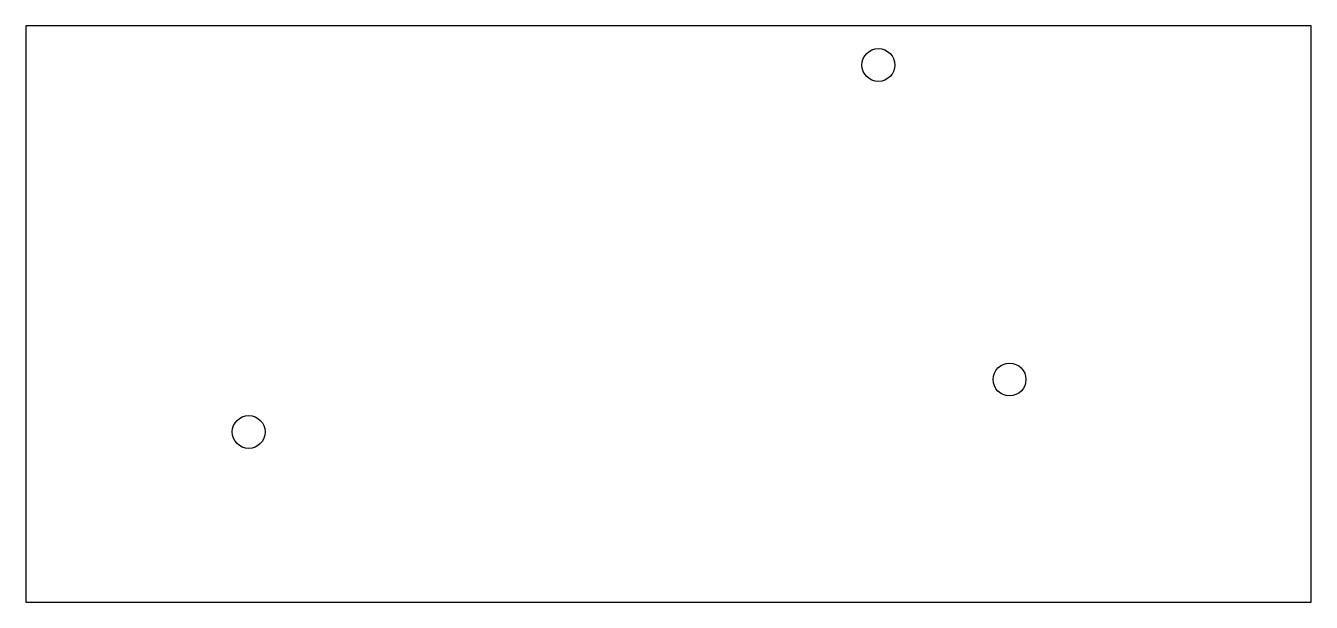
# Model space of a CAD drawing. Header units: millimetres. Extents: x 0 to 124, y 0 to 56.
import ezdxf

# ---------------------------------------------------------------- set-up
doc = ezdxf.new("R2010")
doc.units = ezdxf.units.MM
doc.layers.add('outline', color=178, linetype='Continuous', lineweight=25, true_color=0x000000)

msp = doc.modelspace()

# ---------------------------------------------------------------- linework, layer by layer
at = {"layer": 'outline'}
for p, q in [((124.46, 55.88), (0, 55.88)), ((0, 55.88), (0, 0)), ((124.46, 0), (124.46, 55.88)), ((0, 0), (124.46, 0))]:
    msp.add_line(p, q, dxfattribs=at)
for centre in [(82.55, 52.07), (95.25, 21.59), (21.59, 16.51)]:
    msp.add_circle(centre, 1.59, dxfattribs=at)

doc.saveas('drawing.dxf')
